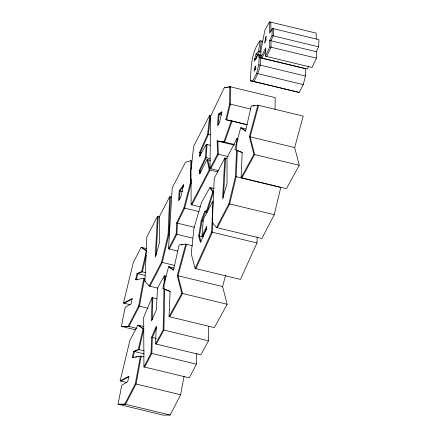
<?xml version="1.0" encoding="UTF-8"?>
<svg xmlns="http://www.w3.org/2000/svg" width="437" height="437" viewBox="0 0 437 437"><rect width="100%" height="100%" fill="white"/><g stroke="black" fill="none" stroke-linecap="round" stroke-linejoin="round"><path stroke-width="0.66" d="M218.68 170.632L210.044 168.551L210.536 116.439L224.241 87.711L229.846 86.668L275.184 97.609L275.026 109.572M246.905 124.742L225.814 119.651L229.616 103.946L229.846 86.668M208.777 326.526L208.482 340.838L200.911 354.86L155.567 343.919L163.143 329.897L164.257 275.823L166.339 276.326M163.99 289.01L164.754 289.196L163.908 330.082L156.337 344.099M164.896 282.389L165.028 276.009M177.799 251.057L168.513 248.817L176.144 234.101L176.619 222.99L183.906 207.93L190.319 183.136L190.865 160.69L191.63 160.876L191.433 169.037M169.277 249.003L176.914 234.287L177.389 223.176L184.676 208.116L191.089 183.322L191.188 179.236M156.779 298.771L152.081 297.635L151.442 320.922L156.337 309.899L157.538 288.125L164.257 275.823M152.245 319.775L152.846 297.821M254.236 69.068L254.17 71.362L255.481 68.833L255.858 65.763L255.061 66.642L254.236 69.068L255.514 69.374L255.924 68.161M196.743 353.538L196.388 364.147L189.281 377.852L143.937 366.911L151.049 353.205L151.579 337.288L156.266 326.313L155.567 343.919M308.801 66.113L307.304 68.997L260.687 57.744L260.938 50.435L264.926 30.027L269.531 21.85L316.148 33.103L316.241 39.111M269.531 21.85L269.711 33.207L272.327 28.421L318.944 39.669L318.639 46.825L316.279 51.697L316.41 58.148L312.094 67.456L265.478 56.209L265.772 47.944L260.687 57.744M157.784 288.141L149.154 286.055L144.942 281.16L146.843 236.892L157.424 216.495L159.505 216.998M149.154 286.055L161.504 262.249L168.048 235.035L169.693 196.737L171.774 197.24M149.918 286.24L162.269 262.435L168.819 235.221L170.463 196.923M225.612 275.381L222.591 286.53L227.147 304.267L214.365 327.597L169.026 316.656L170.102 291.528L162.75 288.502L168.611 266.723L173.97 268.012M257.229 236.887L256.967 242.977L240.465 279.407L195.126 268.465L211.623 232.036L212.961 200.9L203.276 219.276L202.009 236.259L202.773 236.444L206.919 227.628M237.766 140.222L237.843 138.42L237.078 138.234L235.434 176.532L280.772 187.473L274.228 214.687L261.878 238.493L216.534 227.551L212.327 222.657L214.228 178.383L224.809 157.992L226.885 158.489M212.797 222.744L212.393 232.222L195.896 268.651M236.559 150.246L237.329 150.432L236.198 176.717L229.654 203.932L217.304 227.737M240.711 127.762L245.523 131.209L251.264 105.978L257.879 105.148L303.218 116.089L294.685 147.569L299.247 165.301L286.464 188.637L241.12 177.695L242.202 152.568L234.849 149.541L240.711 127.762L246.069 129.052M261.222 55.532L257.977 54.751L259.152 57.542L305.769 68.795L305.43 76.054L303.245 84.62L299.192 92.436L250.521 80.785C250.975 67.085 251.335 52.069 260.086 40.745L262.675 41.368M265.478 56.209L269.793 46.896L269.662 40.45L272.022 35.572L272.327 28.421M273.6 28.727L273.294 35.883L270.935 40.756L271.071 47.207L266.756 56.515M250.521 80.785L252.575 81.189L256.628 73.372L258.813 64.802L259.152 57.542M157.424 216.495L155.228 257.224L159.625 242.235L159.636 216.124L169.693 196.737M156.107 255.372L158.194 216.681M224.809 157.992L222.608 198.715L227.011 183.731L227.016 157.62L237.078 138.234M223.449 197.546L225.574 158.172M218.265 114.172L217.593 125.741L219.56 122.518L221.859 111.735L218.265 114.172L221.657 114.991M218.44 124.567L219.035 114.357L222.116 112.271M168.513 248.817L172.238 187.839L185.507 162.264L190.865 160.69M179.23 190.843L178.591 200.823L180.727 197.36L183.813 184.256L179.23 190.843L182.622 191.663M179.449 199.676L180 191.029L183.819 185.539M200.184 156.091L200.414 152.486L208.433 134.35L210.476 115.45L209.711 115.264L207.668 134.164L199.643 152.3L199.376 156.506L206.297 144.319L210.344 145.292M210.476 160.384L207.089 159.571L199.523 173.997L199.152 170.812L205.434 157.478L206.297 144.319M207.067 144.505L206.204 157.664L199.922 170.998L200.217 173.544M260.086 40.745L258.595 51.315L256.022 54.073L254.678 58.837L254.432 61.36L257.977 54.751M261.364 41.051L259.873 51.626L257.3 54.385L256.12 58.547M202.009 236.259L206.701 226.268L206.461 229.119L200.359 242.469L198.715 235.871L201.206 220.592L204.653 211.705L206.783 210.344L212.71 191.98L209.897 187.577L201.441 202.571L193.973 228.098L191.215 253.799L195.126 268.465M146.526 248.593L141.167 247.298L133.274 262.517L123.48 303.087L132.182 298.455L131.078 303.835L125.124 307.429L121.393 326.401L128.134 326.286L138.649 306.02L143.773 278.276L144.543 278.462L139.419 306.206L128.899 326.472L122.163 326.586M143.844 326.554L137.83 325.106L129.936 340.325L120.137 380.889L128.844 376.262L127.741 381.638L121.786 385.237L118.056 404.209L124.791 404.094L135.312 383.823L140.435 356.084L143.828 356.903M141.206 356.27L136.076 384.008L125.561 404.28L118.826 404.394M118.056 404.209L163.4 415.15L170.135 415.035L180.65 394.764L184.07 376.273M137.628 279.685L135.601 279.724L137.005 273.54L141.626 271.65L145.674 272.628M136.366 279.909L137.775 273.726L142.396 271.836L146.209 255.274M138.6 325.292L143.817 328.963L139.053 349.638L134.438 351.528L133.028 357.712L132.264 357.526L133.667 351.343L138.289 349.453L144.297 350.906M141.626 271.65L146.39 250.975L141.167 247.298M138.289 349.453L143.052 328.777L137.83 325.106M216.534 227.551L228.884 203.746L235.434 176.532M226.585 119.836L230.381 104.132L230.616 86.854L228.748 87.198M169.026 316.656L181.808 293.32L177.247 275.589L185.78 244.108L192.449 245.72M241.12 177.695L253.902 154.359L249.347 136.628L257.879 105.148M200.96 242L199.485 236.056L201.976 220.778L205.423 211.89L207.553 210.53L213.48 192.165L210.661 187.763M210.044 168.551L217.577 154.026L217.118 140.971L223.897 141.916L231.326 120.809L247.173 124.632M152.081 297.635L143.664 317.333L143.937 366.911M156.774 327.105L152.349 337.473L151.819 353.391L144.707 367.096M209.711 115.264L193.657 146.204L190.996 170.425L191.144 204.691L200.436 206.936M261.965 58.05L265.849 50.555M191.144 204.691L209.197 169.9L207.089 159.571M191.914 204.877L209.968 170.086L207.854 159.756M210.814 168.737L218.347 154.212L217.888 141.156L224.667 142.101L232.096 120.994L225.814 119.651M241.89 177.881L254.673 154.545L250.111 136.814L258.649 105.333L257.322 105.497M169.791 316.841L182.573 293.506L178.017 275.774L186.55 244.294L185.228 244.463M124.245 303.273L132.367 298.952M120.907 381.075L129.03 376.754M226.257 87.668L227.502 87.433M135.601 279.724L143.773 278.276M132.264 357.526L140.435 356.084M135.546 357.269L136.803 357.045M138.059 356.821L139.321 356.603M253.351 106L254.678 105.83M185.78 244.108L179.165 244.939L173.423 270.17L168.611 266.723M181.257 244.96L182.579 244.791M251.794 81.091L253.848 81.495C258.147 73.76 262.544 63.818 259.25 55.057M272.022 35.572L318.639 46.825M269.662 40.45L316.279 51.697M269.793 46.896L316.41 58.148M258.595 51.315L261.184 51.943M256.022 54.073L261.244 55.335M254.678 58.837L255.951 59.142M258.813 64.802L305.43 76.054M256.628 73.372L303.245 84.62M252.575 81.189L299.192 92.436M224.241 87.711L225.011 87.897M229.616 103.946L250.701 109.037M249.347 136.628L294.685 147.569M207.668 134.164L210.399 134.825M223.897 141.916L234.5 144.478M217.118 140.971L234.276 145.111M253.902 154.359L299.247 165.301M217.577 154.026L228.18 156.588M199.643 152.3L201.725 152.803M205.434 157.478L210.137 158.615M209.197 169.9L217.834 171.981M199.152 170.812L201.233 171.315M209.897 187.577L213.939 188.549M190.319 183.136L191.089 183.322M212.71 191.98L213.48 192.165M228.884 203.746L274.228 214.687M206.783 210.344L207.553 210.53M204.653 211.705L207.389 212.366M183.906 207.93L199.097 211.595M212.327 222.657L213.098 222.843M201.206 220.592L203.287 221.095M176.619 222.99L194.432 227.289M211.623 232.036L256.967 242.977M198.715 235.871L203.418 237.007M176.144 234.101L192.646 238.083M168.048 235.035L168.819 235.221M161.504 262.249L174.724 265.445M177.247 275.589L222.591 286.53M137.005 273.54L144.986 275.463M144.942 281.16L145.712 281.346M181.808 293.32L227.147 304.267M138.649 306.02L147.935 308.26M123.48 303.087L130.144 304.693M163.143 329.897L208.482 340.838M143.052 328.777L143.817 328.963M128.134 326.286L136.765 328.373M121.393 326.401L135.929 329.913M151.579 337.288L156.282 338.424M151.049 353.205L196.388 364.147M133.667 351.343L144.27 353.904M135.312 383.823L180.65 394.764M120.137 380.889L126.806 382.501M124.791 404.094L170.135 415.035M237.329 150.432L242.344 152.491M164.754 289.196L170.261 291.463M141.938 247.484L146.504 250.696M241.481 127.948L245.752 131.007M169.381 266.909L173.658 269.968M270.803 22.156L270.956 31.508M266.002 36.533L265.958 40.444L264.478 43.296L266.002 36.533"/></g></svg>
